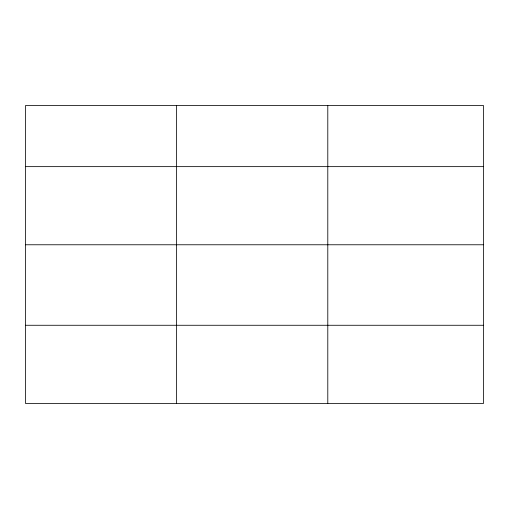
<?xml version="1.0" encoding="UTF-8"?>
<svg xmlns="http://www.w3.org/2000/svg" width="509" height="509" viewBox="0 0 509 509"><rect width="100%" height="100%" fill="white"/><g stroke="black" fill="none" stroke-linecap="round" stroke-linejoin="round"><path stroke-width="0.76" d="M483.55 244.772L483.55 105.592L25.45 105.592L25.45 403.408L483.55 403.408L483.55 244.772L25.45 244.772M25.45 166.64L483.55 166.64M25.45 325.27L483.55 325.27M327.796 105.592L327.796 403.408M176.623 105.592L176.623 403.408"/></g></svg>
